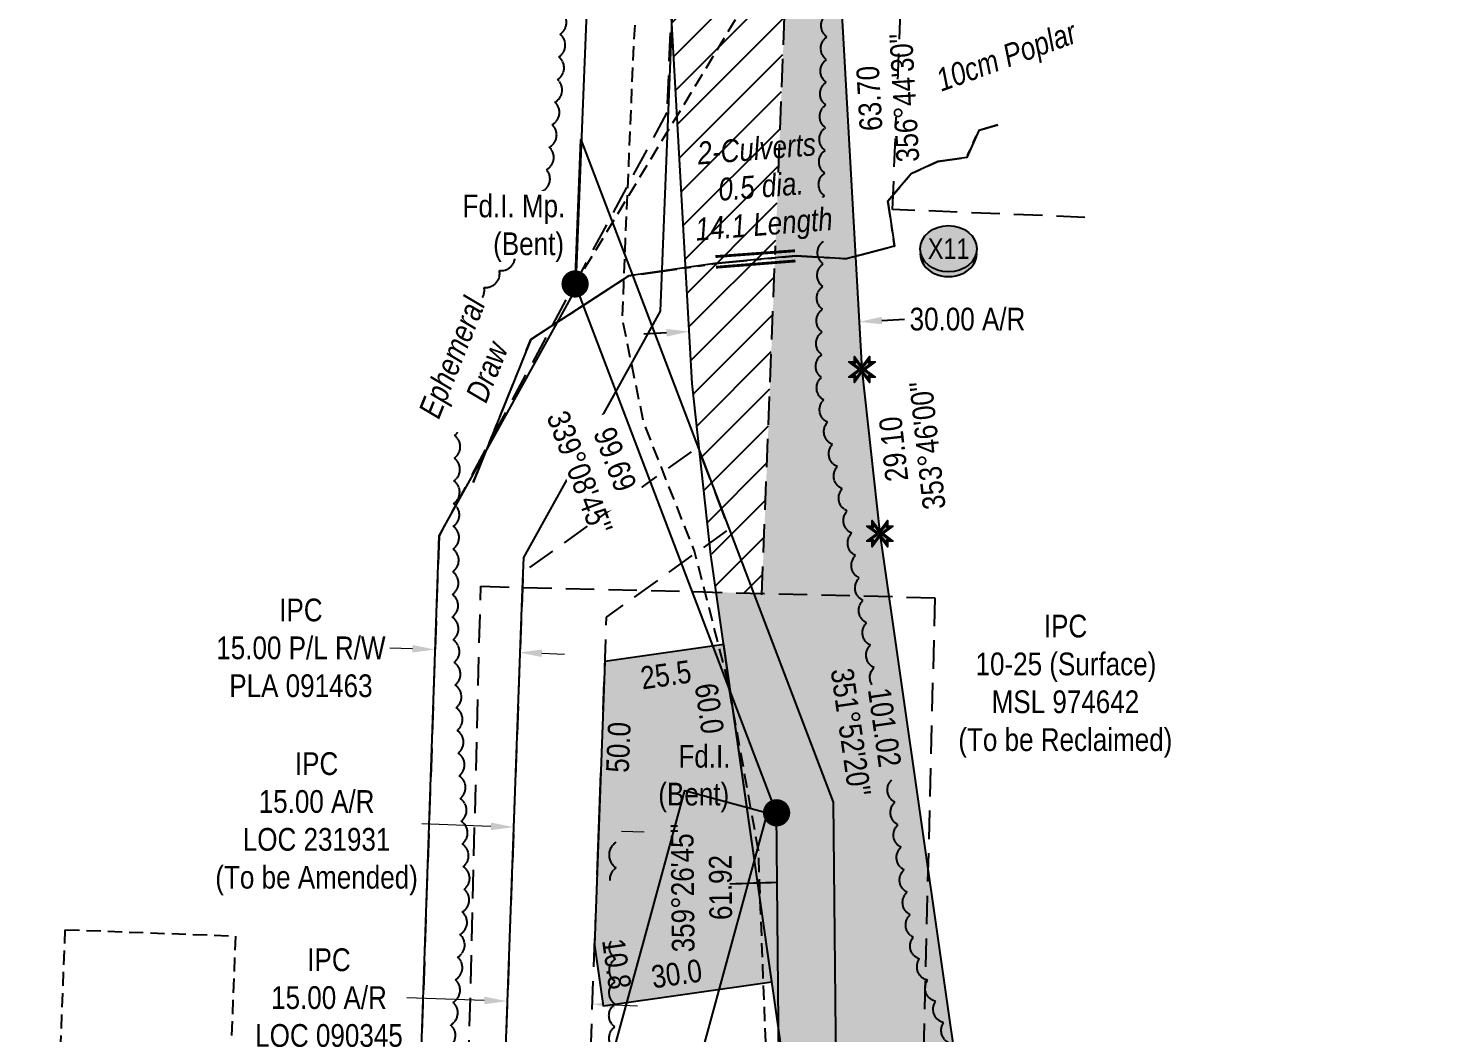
# Model space of a CAD drawing. Extents: x 395420 to 400963, y 6163329 to 6167492.
# Drawn here: x 396386 to 397010, y 6166030 to 6166473 of the extents above; entities that cross this region are included whole.
import ezdxf
from ezdxf.enums import TextEntityAlignment as Align

# ---------------------------------------------------------------- set-up
doc = ezdxf.new("R2010")
doc.units = 0
doc.header["$LTSCALE"] = 5
doc.header["$PDSIZE"] = 0.5
for name, pattern in [('0', [1, 1, 0]), ('foc-ACCESSROAD', [3.75, 2.5, -1.25]), ('foc-TIELINE', [1.875, 1.25, -0.625]), ('foc-TOPO-ephemeral', [6.25, 3.125, -0.625, 0.625, -0.625, 0.625, -0.625]), ('HIDDEN2', [1.875, 1.25, -0.625]), ('UG_PIPE', [1.875, 1.25, -0.625])]:
    doc.linetypes.add(name, pattern=pattern)
doc.layers.get('Defpoints').update_dxf_attribs({"color": 9})
for name, color, linetype, lineweight in [('AS-GENERAL', 48, 'Continuous', 18), ('C-AR-T', 13, 'Continuous', 9), ('C-RW-T', 13, 'Continuous', 9), ('C-WS-T', 13, 'Continuous', 9), ('T-TEXT', 48, 'Continuous', 18)]:
    doc.layers.add(name, color=color, linetype=linetype, lineweight=lineweight)
for name, color, linetype in [('AS-PIPE-UG', 44, 'UG_PIPE'), ('C-AR', 13, 'foc-ACCESSROAD'), ('C-RW', 13, 'Continuous'), ('C-WS', 13, 'foc-ACCESSROAD'), ('L-BD', 7, 'Continuous'), ('L-BD1', 253, 'Continuous'), ('L-MON', 1, 'Continuous'), ('L-TIE', 7, 'foc-TIELINE'), ('P-CROSSINGS', 250, 'Continuous'), ('P-PROPOSED', 10, 'Continuous'), ('P-PROPOSED-EXISTING-H', 59, 'Continuous'), ('P-PROPOSED-H', 21, 'Continuous'), ('P-TXT', 4, 'Continuous'), ('P-WORKAREA', 113, 'Continuous'), ('P-WORKAREA-H', 111, 'Continuous'), ('T-BUSH', 110, '0'), ('T-BUSH-T', 110, 'Continuous'), ('T-DRAW', 143, 'foc-TOPO-ephemeral'), ('T-EXISTING TFA', 220, 'HIDDEN2'), ('T-WATER-T', 170, 'Continuous')]:
    doc.layers.add(name, color=color, linetype=linetype)
doc.styles.add('80CG', font='ARIALN.TTF', dxfattribs={"height": 10})
doc.styles.add('80L', font='ARIALN.TTF', dxfattribs={"height": 10})
doc.styles.add('Crossing', font='ARIALN.TTF', dxfattribs={"height": 10})
doc.styles.add('foc-LtypeFont', font='ARIALN.TTF', dxfattribs={"height": 7.35})
doc.linetypes.add('foc-TOPO-flowdirection-NOLINE', pattern='A,0,[">",foc-LtypeFont,S=0.3,R=0,X=0,Y=-0.945],-20,[">",foc-LtypeFont,S=0.3,R=0,X=0,Y=-0.945],0', length=20)
doc.dimstyles.new('Compass 5 000', dxfattribs={"dimscale": 5, "dimtxt": 9, "dimasz": 2, "dimexe": 0.2, "dimexo": 0.0625, "dimgap": 0.5, "dimtad": 0, "dimtih": 1, "dimtoh": 1, "dimzin": 0, "dimdsep": 46, "dimtxsty": '80CG', "dimcen": 0.1, "dimse1": 1, "dimse2": 1, "dimclrd": 256, "dimclrt": 256, "dimaunit": 1, "dimadec": 4, "dimazin": 0, "dimtfac": 0.06, "dimtofl": 0, "dimtmove": 0, "dimatfit": 1, "dimfxl": 0.2, "dimtolj": 1, "dimtzin": 0, "dimlwd": -1, "dimarcsym": 0})

# ---------------------------------------------------------------- blocks, each defined once
blk = doc.blocks.new('*D143')
at = {"layer": 'C-AR-T', "transparency": 16777216}
for p, q in [((396586.74, 6166044.65), (396552.7, 6166045.82)), ((396644.22, 6166042.67), (396654.21, 6166042.33))]:
    blk.add_line(p, q, dxfattribs=at)
for points in [[(396586.8, 6166046.31), (396586.69, 6166042.98), (396596.74, 6166044.3)], [(396644.28, 6166044.34), (396644.16, 6166041.01), (396634.23, 6166043.01)]]:
    blk.add_solid(points, dxfattribs=at)
at = {"layer": 'Defpoints', "color": 0, "transparency": 16777216}
for p in [(396596.74, 6166044.3), (396593.08, 6165937.97), (396630.57, 6165936.68)]:
    blk.add_point(p, dxfattribs=at)
at = {"layer": 'C-AR-T', "transparency": 16777216, "insert": (396518.37, 6166045.82), "char_height": 10, "attachment_point": 5, "style": '80CG'}
blk.add_mtext('\\A1;IPC\\P15.00 A/R\\PLOC 090345', dxfattribs=at)
blk = doc.blocks.new('*D145')
at = {"layer": 'C-AR-T', "transparency": 16777216}
for p, q in [((396589.66, 6166121.28), (396559.29, 6166122.38)), ((396647.11, 6166119.19), (396657.1, 6166118.83))]:
    blk.add_line(p, q, dxfattribs=at)
for points in [[(396589.72, 6166122.94), (396589.6, 6166119.61), (396599.65, 6166120.92)], [(396647.17, 6166120.86), (396647.05, 6166117.53), (396637.11, 6166119.56)]]:
    blk.add_solid(points, dxfattribs=at)
at = {"layer": 'Defpoints', "color": 0, "transparency": 16777216}
for p in [(396599.65, 6166120.92), (396597.22, 6166053.92), (396634.68, 6166052.56)]:
    blk.add_point(p, dxfattribs=at)
at = {"layer": 'C-AR-T', "transparency": 16777216, "insert": (396512.91, 6166122.38), "char_height": 10, "attachment_point": 5, "style": '80CG', "bg_fill": 3, "box_fill_scale": 1.1, "bg_fill_color": 256, "bg_fill_true_color": 13158600, "bg_fill_transparency": 0}
blk.add_mtext('\\A1;IPC\\P15.00 A/R\\PLOC 231931\\P(To be Amended)', dxfattribs=at)
blk = doc.blocks.new('*D148')
at = {"layer": 'C-RW-T', "transparency": 16777216}
for p, q in [((396555.09, 6166199.43), (396545.1, 6166199.78)), ((396612.08, 6166197.47), (396622.07, 6166197.12))]:
    blk.add_line(p, q, dxfattribs=at)
for points in [[(396555.15, 6166201.1), (396555.03, 6166197.77), (396565.08, 6166199.09)], [(396612.14, 6166199.13), (396612.02, 6166195.8), (396602.09, 6166197.81)]]:
    blk.add_solid(points, dxfattribs=at)
at = {"layer": 'Defpoints', "color": 0, "transparency": 16777216}
for p in [(396565.08, 6166199.09), (396559.36, 6166032.9), (396596.36, 6166031.63)]:
    blk.add_point(p, dxfattribs=at)
at = {"layer": 'C-RW-T', "transparency": 16777216, "insert": (396506.01, 6166199.78), "char_height": 10, "attachment_point": 5, "style": '80CG'}
blk.add_mtext('\\A1;IPC\\P15.00 P/L R/W\\PPLA 091463', dxfattribs=at)
blk = doc.blocks.new('*D152')
at = {"layer": 'Defpoints', "color": 0, "transparency": 16777216}
for p in [(396751.26, 6166352.49), (396676.41, 6166348.23), (396751.78, 6166343.36)]:
    blk.add_point(p, dxfattribs=at)
at = {"layer": 'P-TXT', "transparency": 16777216}
for p, q in [((396761.76, 6166343.93), (396771.74, 6166344.5)), ((396666.94, 6166338.53), (396656.96, 6166337.96))]:
    blk.add_line(p, q, dxfattribs=at)
for points in [[(396761.67, 6166345.59), (396761.86, 6166342.27), (396751.78, 6166343.36)], [(396666.85, 6166340.2), (396667.04, 6166336.87), (396676.93, 6166339.1)]]:
    blk.add_solid(points, dxfattribs=at)
at = {"layer": 'P-TXT', "transparency": 16777216, "insert": (396799.41, 6166344.5), "char_height": 10, "attachment_point": 5, "style": '80CG'}
blk.add_mtext('\\A1;30.00 A/R', dxfattribs=at)
blk = doc.blocks.new('xing2')
h = blk.add_hatch(color=50)
h.dxf.hatch_style = 1
edge = h.paths.add_edge_path()
edge.add_ellipse((0, 0), major_axis=(-12.5, 0), ratio=0.816297, start_angle=0, end_angle=360)
h = blk.add_hatch(color=250)
h.dxf.hatch_style = 1
edge = h.paths.add_edge_path()
edge.add_ellipse((0, -2.05), major_axis=(-12.5, 0), ratio=0.816297, start_angle=0, end_angle=180)
edge.add_line((12.5, -2.05), (12.5, 0))
edge.add_ellipse((0, 0), major_axis=(-12.5, 0), ratio=0.816297, start_angle=0, end_angle=180, ccw=False)
edge.add_line((-12.5, 0), (-12.5, -2.05))
at = {"color": 250}
blk.add_ellipse((0, 0), major_axis=(-12.5, 0), ratio=0.816297, dxfattribs=at)
blk.add_ellipse((0, -2.05), major_axis=(-12.5, 0), ratio=0.816297, start_param=0, end_param=3.141593, dxfattribs=at)
at = {"color": 250, "style": 'Crossing'}
blk.add_attdef('CROSSING', text='', height=9, dxfattribs=at).set_placement((0.09, 0.02), align=Align.MIDDLE_CENTER)
at = {"color": 250, "style": 'Crossing', "flags": 1}
for tag, p in [('OWNER', (0.09, -12.49)), ('DESCRIPTION', (0.09, -25.77)), ('LOCATION', (0.09, -39.3)), ('DWG_REF', (0.09, -52.84))]:
    blk.add_attdef(tag, text='', height=9, dxfattribs=at).set_placement(p, align=Align.MIDDLE_CENTER)
blk = doc.blocks.new('fdia')
at = {"color": 255, "const_width": 1}
blk.add_lwpolyline([(-0.5, 0, 1), (0.5, 0, 1)], format="xyb", close=True, dxfattribs=at)
blk = doc.blocks.new('Fdiaa')
blk.add_blockref('fdia', (0, 0))
blk = doc.blocks.new('fdib')
at = {"color": 1, "const_width": 1.6}
blk.add_lwpolyline([(-0.4, 0, 1), (0.4, 0, 1)], format="xyb", close=True, dxfattribs=at)
at = {"color": 1}
blk.add_circle((0, 0), 0.8, dxfattribs=at)
blk = doc.blocks.new('Fdibb')
blk.add_blockref('fdib', (0, 0))
blk = doc.blocks.new('fdicc')
for name in ['Fdibb', 'Fdiaa']:
    blk.add_blockref(name, (0, 0))
blk = doc.blocks.new('FDI')
blk.add_blockref('fdicc', (0, 0))
blk = doc.blocks.new('TEMP')
h = blk.add_hatch(color=255)
h.dxf.hatch_style = 1
h.paths.add_polyline_path([(0, 0.25), (-0.67, 1.15), (-0.67, 0.67), (-1.15, 0.67), (-0.25, 0), (-1.15, -0.67), (-0.67, -0.67), (-0.67, -1.15), (0, -0.25), (0.67, -1.15), (0.67, -0.67), (1.15, -0.67), (0.25, 0), (1.15, 0.67), (0.67, 0.67), (0.67, 1.15)])
h.paths.add_polyline_path([(0.57, 0.85), (0.57, 0.57), (0.85, 0.57), (0.08, 0), (0.85, -0.57), (0.57, -0.57), (0.57, -0.85), (0, -0.08), (-0.57, -0.85), (-0.57, -0.57), (-0.85, -0.57), (-0.08, 0), (-0.85, 0.57), (-0.57, 0.57), (-0.57, 0.85), (0, 0.08)], flags=16)
h = blk.add_hatch(color=1)
h.dxf.hatch_style = 1
h.paths.add_polyline_path([(0, 0.08), (-0.57, 0.85), (-0.57, 0.57), (-0.85, 0.57), (-0.08, 0), (-0.85, -0.57), (-0.57, -0.57), (-0.57, -0.85), (0, -0.08), (0.57, -0.85), (0.57, -0.57), (0.85, -0.57), (0.08, 0), (0.85, 0.57), (0.57, 0.57), (0.57, 0.85)])
at = {"color": 1}
for p, q in [((-0.08, 0), (0.08, 0)), ((0, 0.08), (0, -0.08))]:
    blk.add_line(p, q, dxfattribs=at)
at = {"color": 255, "flags": 128}
blk.add_lwpolyline([(-0.25, 0), (-1.15, 0.67), (-0.67, 0.67), (-0.67, 1.15), (0, 0.25), (0.67, 1.15), (0.67, 0.67), (1.15, 0.67), (0.25, 0), (1.15, -0.67), (0.67, -0.67), (0.67, -1.15), (0, -0.25), (-0.67, -1.15), (-0.67, -0.67), (-1.15, -0.67)], close=True, dxfattribs=at)
at = {"color": 1, "flags": 128}
blk.add_lwpolyline([(-0.08, 0), (-0.85, 0.57), (-0.57, 0.57), (-0.57, 0.85), (0, 0.08), (0.57, 0.85), (0.57, 0.57), (0.85, 0.57), (0.08, 0), (0.85, -0.57), (0.57, -0.57), (0.57, -0.85), (0, -0.08), (-0.57, -0.85), (-0.57, -0.57), (-0.85, -0.57)], close=True, dxfattribs=at)

msp = doc.modelspace()

# ---------------------------------------------------------------- hatches: boundary and pattern name
at = {"layer": 'P-PROPOSED-EXISTING-H'}
h = msp.add_hatch(dxfattribs=at)
h.set_pattern_fill('ANSI31', color=256, scale=3.498656)
h.set_pattern_definition([(45, (92.039, 2406.554), (-7.85470674, 7.85470674), [])])
h.paths.add_polyline_path([(396744.941, 6167143.752), (396694.998, 6167145.709), (396669.202, 6166474.775), (396678.23, 6166316.207), (396688.815, 6166224.338), (396708.89, 6166223.834)])
at = {"layer": 'P-PROPOSED-H'}
h = msp.add_hatch(color=256, dxfattribs=at)
h.dxf.hatch_style = 1
h.paths.add_polyline_path([(396760.865, 6166250.117), (396752.969, 6166322.412), (396743.921, 6166481.337), (396746.364, 6166605.155), (396774.918, 6166604.592), (396777.925, 6166679.518), (396747.844, 6166680.112), (396754.251, 6167004.783), (396790.918, 6167003.312), (396793.923, 6167078.223), (396755.731, 6167079.755), (396756.985, 6167143.28), (396744.941, 6167143.752), (396708.89, 6166223.834), (396764.82, 6166222.428)])
h = msp.add_hatch(color=256, dxfattribs=at)
h.dxf.hatch_style = 1
h.paths.add_polyline_path([(396740.325, 6166131.96), (396705.291, 6166223.924), (396688.815, 6166224.338), (396695.066, 6166180.566), (396715.379, 6166127.245), (396716.302, 6166031.876), (396722.532, 6165988.251), (396725.205, 6165973.441), (396741.863, 6165973.022)])
h = msp.add_hatch(color=256, dxfattribs=at)
h.dxf.hatch_style = 1
h.paths.add_polyline_path([(396764.82, 6166222.428), (396705.291, 6166223.924), (396740.325, 6166131.96), (396741.863, 6165973.022), (396778.732, 6165972.096), (396782, 6166102.132)])
h = msp.add_hatch(color=256, dxfattribs=at)
h.dxf.hatch_style = 1
h.paths.add_polyline_path([(396715.379, 6166127.245), (396695.066, 6166180.566), (396716.302, 6166031.876)], flags=17)
h = msp.add_hatch(color=256, dxfattribs=at)
h.dxf.hatch_style = 1
h.paths.add_polyline_path([(396877.567, 6165694), (396991.435, 6165540.183), (397010.292, 6165553.477), (396960.476, 6165624.139), (396968.646, 6165629.899), (396874.967, 6165770.053), (396862.23, 6165796.8), (396853.205, 6165792.502), (396840.179, 6165819.856), (396822.303, 6165868.24), (396813.261, 6165907.645), (396796.556, 6166000.212), (396782, 6166102.132), (396778.732, 6165972.096)])
at = {"layer": 'P-WORKAREA-H'}
h = msp.add_hatch(color=256, dxfattribs=at)
h.dxf.hatch_style = 1
h.paths.add_polyline_path([(396713.309, 6166052.834), (396692.11, 6166201.27), (396639.811, 6166193.801), (396635.276, 6166068.943), (396639.091, 6166042.234)])

# ---------------------------------------------------------------- linework, layer by layer
at = {"layer": 'AS-GENERAL', "const_width": 1.25, "flags": 128}
for points in [[(396688.462, 6166372.085), (396723.457, 6166374.645)], [(396688.689, 6166367.39), (396723.704, 6166370.165)]]:
    msp.add_lwpolyline(points, dxfattribs=at)
at = {"layer": 'AS-PIPE-UG', "flags": 128}
msp.add_lwpolyline([(396941.527, 6165504.998), (396896.292, 6165566.792), (396879.984, 6165588.195), (396861.514, 6165613.94), (396822.229, 6165668.12), (396778.129, 6165725.277), (396741.167, 6165779.81), (396717.112, 6165851.715), (396716.687, 6165887.34), (396714.892, 6165912.822), (396707.379, 6166110.767), (396693.752, 6166186.145), (396679.237, 6166242.445), (396656.882, 6166299.07), (396647.559, 6166344.232), (396648.102, 6166360.405), (396652.562, 6166465.325), (396661.804, 6166605.66), (396659.939, 6166686.76), (396657.742, 6166720.702), (396661.319, 6166789.572), (396662.757, 6166899.68)], dxfattribs=at)
at = {"layer": 'C-AR', "flags": 128}
for points in [[(396716.152, 6166409.146), (396720.106, 6166510.033)], [(396708.862, 6166223.132), (396714.884, 6166376.788)], [(396639.032, 6166172.349), (396640.521, 6166213.352), (396694.557, 6166252.102), (396680.755, 6166288.332), (396603.728, 6166233.095), (396594.416, 6165976.728), (396631.893, 6165975.786), (396635.76, 6166082.265)], [(396637.578, 6166132.309), (396638.067, 6166145.795)]]:
    msp.add_lwpolyline(points, dxfattribs=at)
at = {"layer": 'C-RW'}
for points in [[(396548.49, 6165717.702), (396566.81, 6166249.185), (396627.005, 6166357.701), (396629.552, 6166421.181), (396643.657, 6166772.687), (396657.541, 6167147.177), (396695.802, 6167145.581), (396681.043, 6166771.236), (396664.141, 6166348.08), (396660.155, 6166340.895), (396644.303, 6166312.318), (396603.974, 6166239.615), (396603.463, 6166225.655), (396595.479, 6166007.657), (396595.055, 6165995.284), (396594.382, 6165975.739), (396593.371, 6165946.313), (396585.471, 6165716.427)], [(396930.144, 6165496.973), (396710.607, 6165793.532), (396716.877, 6165972.5), (396715.379, 6166127.245), (396626.694, 6166360.045), (396629.189, 6166423.696), (396740.325, 6166131.96), (396741.871, 6165972.183), (396735.887, 6165801.383), (396950.574, 6165511.376)], [(396622.959, 6165715.135), (396631.882, 6165974.802), (396632.049, 6165979.688), (396648.633, 6166040.379), (396657.082, 6166071.303), (396675.064, 6166137.113), (396711.245, 6166127.241), (396684.954, 6166031.035), (396676.572, 6166000.364), (396669.342, 6165973.907), (396660.377, 6165713.845)]]:
    msp.add_lwpolyline(points, dxfattribs=at)
at = {"layer": 'C-WS'}
for points in [[(396851.091, 6166389.355), (396766.421, 6166392.844), (396796.47, 6167141.691), (396970.06, 6167134.713)], [(396659.546, 6166771.012), (396680.466, 6166770.196), (396674.483, 6166620.407), (396667.1, 6166435.576), (396566.81, 6166249.185), (396553.921, 6165875.264), (396386.052, 6165881.812)]]:
    msp.add_lwpolyline(points, dxfattribs=at)
msp.add_lwpolyline([(396785.011, 6166221.921), (396778.732, 6165972.096), (396578.872, 6165977.118), (396585.151, 6166226.944), (396785.011, 6166221.921)], close=True, dxfattribs=at)
at = {"layer": 'L-TIE'}
msp.add_line((396774.918, 6166604.592), (396626.694, 6166360.045), dxfattribs=at)
at = {"layer": 'P-PROPOSED', "ltscale": 2, "flags": 128}
for points in [[(396743.921, 6166481.337), (396752.969, 6166322.412), (396760.865, 6166250.117), (396796.556, 6166000.212), (396813.261, 6165907.645), (396822.303, 6165868.24), (396840.179, 6165819.856), (396853.205, 6165792.502), (396862.23, 6165796.8), (396874.967, 6165770.053), (396968.646, 6165629.899), (396960.476, 6165624.139), (397010.292, 6165553.477)], [(396949.018, 6165510.279), (396901.687, 6165577.415), (396735.887, 6165801.383), (396739.199, 6165895.899), (396722.532, 6165988.251), (396686.472, 6166240.745), (396678.23, 6166316.207), (396668.907, 6166479.944)]]:
    msp.add_lwpolyline(points, dxfattribs=at)
at = {"layer": 'P-WORKAREA'}
msp.add_lwpolyline([(396713.309, 6166052.834), (396692.11, 6166201.27), (396639.811, 6166193.801), (396635.276, 6166068.943), (396635.276, 6166068.943), (396639.091, 6166042.234)], close=True, dxfattribs=at)
at = {"layer": 'P-WORKAREA-H', "flags": 128}
msp.add_lwpolyline([(396636.401, 6166099.907), (396637.578, 6166132.309)], dxfattribs=at)
at = {"layer": 'T-BUSH', "flags": 128}
for points in [[(396735.658, 6166398.239, -0.0397411), (396736.415, 6166398.844, -0.5205671), (396736.574, 6166408.839, -0.5205671), (396736.734, 6166418.834, -0.5205671), (396736.894, 6166428.829, -0.5205671), (396737.053, 6166438.823, -0.5205671), (396737.213, 6166448.818, -0.5205671), (396737.372, 6166458.813, -0.5205671), (396737.532, 6166468.808, -0.5205671), (396737.691, 6166478.803, -0.5205671), (396737.851, 6166488.798, -0.5205671), (396738.011, 6166498.793, -0.5205671), (396738.17, 6166508.788, -0.5205671), (396738.33, 6166518.783, -0.5205671), (396738.489, 6166528.777, -0.5205671), (396738.649, 6166538.772, -0.5205671), (396738.808, 6166548.767, -0.5205671), (396738.968, 6166558.762, -0.5205671), (396739.128, 6166568.757, -0.5205671), (396739.287, 6166578.752, -0.5205671), (396739.553, 6166588.744, -0.5205671), (396739.838, 6166598.736, -0.5205671), (396740.123, 6166608.729, -0.5205671), (396740.407, 6166618.721, -0.5205671), (396740.692, 6166628.713, -0.5205671), (396740.977, 6166638.705, -0.5205671), (396741.262, 6166648.697, -0.5205671), (396741.547, 6166658.689, -0.5205671), (396741.832, 6166668.681, -0.5205671), (396742.117, 6166678.673, -0.5205671), (396742.402, 6166688.665, -0.5205671), (396742.687, 6166698.657, -0.5205671), (396742.972, 6166708.65, -0.5205671), (396743.257, 6166718.642, -0.5205671), (396743.542, 6166728.634, -0.5205671), (396743.827, 6166738.626, -0.5205671), (396744.112, 6166748.618, -0.5205671), (396744.397, 6166758.61, -0.5205671), (396744.745, 6166768.6, -0.5205671), (396745.114, 6166778.589, -0.5205671), (396745.482, 6166788.579, -0.5205671), (396745.851, 6166798.568, -0.5205671), (396746.219, 6166808.558, -0.5205671), (396746.588, 6166818.547, -0.5205671), (396746.957, 6166828.536, -0.5205671), (396747.325, 6166838.526, -0.5205671), (396747.694, 6166848.515, -0.5205671), (396748.063, 6166858.504, -0.5205671), (396748.431, 6166868.494, -0.5205671), (396748.8, 6166878.483, -0.5205671), (396749.168, 6166888.472, -0.5205671), (396749.537, 6166898.462, -0.5205671), (396749.906, 6166908.451, -0.5205671), (396750.274, 6166918.44, -0.5205671), (396750.643, 6166928.43, -0.5205671), (396751.012, 6166938.419, -0.5205671), (396751.38, 6166948.409, -0.5205671), (396751.749, 6166958.398, -0.5205671), (396752.117, 6166968.387, -0.5205671), (396752.486, 6166978.377, -0.5205671), (396752.855, 6166988.366, -0.5205671), (396753.223, 6166998.355, -0.5205671), (396753.592, 6167008.345, -0.5205671), (396753.961, 6167018.334, -0.5205671), (396754.329, 6167028.323, -0.5205671), (396754.698, 6167038.313, -0.5205671), (396755.067, 6167048.302, -0.5205671), (396755.435, 6167058.292, -0.5205671), (396755.804, 6167068.281, -0.5205671), (396756.172, 6167078.27, -0.5205671), (396756.541, 6167088.26, -0.5205671), (396756.91, 6167098.249, -0.5205671), (396757.278, 6167108.238, -0.5205671), (396757.468, 6167113.389)], [(396569.903, 6166013.991, 0.5205671), (396570.922, 6166023.935, 0.5205671), (396571.942, 6166033.879, 0.5205671), (396572.961, 6166043.823, 0.5205671), (396573.98, 6166053.767, 0.5205671), (396574.999, 6166063.711, 0.5205671), (396576.018, 6166073.655, 0.5205671), (396577.037, 6166083.599, 0.5205671), (396577.915, 6166093.547, 0.5205671), (396577.466, 6166103.533, 0.5205671), (396577.016, 6166113.519, 0.5205671), (396576.567, 6166123.505, 0.5205671), (396576.117, 6166133.491, 0.5205671), (396575.668, 6166143.477, 0.5205671), (396575.218, 6166153.463, 0.5205671), (396574.769, 6166163.449, 0.5205671), (396574.319, 6166173.436, 0.5205671), (396573.87, 6166183.422, 0.5205671), (396573.42, 6166193.408, 0.5205671), (396572.971, 6166203.394, 0.5205671), (396572.561, 6166213.38, 0.5205671), (396572.695, 6166223.376, 0.5205671), (396572.828, 6166233.371, 0.5205671), (396572.962, 6166243.366, 0.5205671), (396573.096, 6166253.361, 0.5205671), (396573.23, 6166263.357, 0.5205671), (396573.364, 6166273.352, 0.5205671), (396573.497, 6166283.347, 0.5205671), (396573.631, 6166293.342, 0.5205671), (396573.765, 6166303.338, 0.5205671), (396573.899, 6166313.333, 0.5205671), (396574.033, 6166323.328, 0.5205671), (396574.166, 6166333.324, 0.5205671), (396574.3, 6166343.319, 0.5205671), (396579.897, 6166351.156, 0.5205671), (396586.629, 6166358.546, 0.5205671), (396593.362, 6166365.935, 0.5205671), (396600.094, 6166373.324, 0.5205671), (396604.768, 6166381.979, 0.5205671), (396608.323, 6166391.321, 0.5205671), (396611.879, 6166400.664, 0.5205671), (396614.085, 6166410.342, 0.5205671), (396615.331, 6166420.261, 0.5205671), (396616.577, 6166430.179, 0.5205671), (396617.822, 6166440.097, 0.5205671), (396618.985, 6166450.023, 0.5205671), (396619.516, 6166460.005, 0.5205671), (396620.048, 6166469.987, 0.5205671), (396620.58, 6166479.969, 0.5205671), (396621.111, 6166489.951, 0.5205671), (396621.643, 6166499.933, 0.5205671), (396622.175, 6166509.915, 0.5205671), (396622.706, 6166519.897, 0.5205671), (396623.238, 6166529.879, 0.5205671), (396623.77, 6166539.861, 0.5205671), (396624.301, 6166549.843, 0.5205671), (396624.833, 6166559.825, 0.5205671), (396625.365, 6166569.807, 0.5205671), (396625.896, 6166579.789, 0.5205671), (396626.232, 6166589.778, 0.5205671), (396626.399, 6166599.773, 0.5205671), (396626.567, 6166609.767, 0.5205671), (396626.734, 6166619.762, 0.5205671), (396626.902, 6166629.757, 0.5205671), (396627.069, 6166639.752, 0.5205671), (396627.237, 6166649.746, 0.5205671), (396627.404, 6166659.741, 0.5205671), (396627.572, 6166669.736, 0.5205671), (396627.739, 6166679.731, 0.5205671), (396627.907, 6166689.725, 0.5205671), (396628.074, 6166699.72, 0.5205671), (396628.242, 6166709.715, 0.5205671), (396628.409, 6166719.71, 0.5205671), (396628.577, 6166729.704, 0.5205671), (396628.745, 6166739.699, 0.5205671), (396628.912, 6166749.694, 0.5205671), (396629.08, 6166759.689, 0.5205671), (396629.247, 6166769.683, 0.5205671), (396620.465, 6166771.287, 0.5205671), (396610.48, 6166771.763, 0.5205671), (396598.856, 6166772.317, 0.5205671)], [(396757.361, 6166183.55, -0.3514951), (396758.278, 6166191.13, -0.5205671), (396756.65, 6166200.993, -0.5205671), (396755.022, 6166210.856, -0.5205671), (396753.394, 6166220.718, -0.5205671), (396751.766, 6166230.581, -0.5205671), (396750.138, 6166240.444, -0.5205671), (396748.51, 6166250.306, -0.5205671), (396746.473, 6166260.09, -0.5205671), (396744.31, 6166269.849, -0.5205671), (396742.148, 6166279.609, -0.5205671), (396739.985, 6166289.368, -0.5205671), (396737.822, 6166299.128, -0.5205671), (396736.106, 6166308.973, -0.5205671), (396735.138, 6166318.885, -0.5205671), (396735.298, 6166328.88, -0.5205671), (396735.457, 6166338.875, -0.5205671), (396735.617, 6166348.869, -0.5205671), (396735.777, 6166358.864, -0.5205671), (396735.936, 6166368.859, -0.5205671), (396736.096, 6166378.854)], [(396890.136, 6165769.684, -0.5205671), (396884.222, 6165777.744, -0.5205671), (396878.309, 6165785.803, -0.5205671), (396872.395, 6165793.862, -0.5205671), (396866.481, 6165801.921, -0.5205671), (396860.568, 6165809.981, -0.5205671), (396854.654, 6165818.04, -0.5205671), (396848.74, 6165826.099, -0.5205671), (396842.827, 6165834.158, -0.5205671), (396836.913, 6165842.218, -0.5205671), (396831.595, 6165850.572, -0.5205671), (396828.777, 6165860.162, -0.5205671), (396825.959, 6165869.753, -0.5205671), (396823.14, 6165879.344, -0.5205671), (396820.322, 6165888.934, -0.5205671), (396817.504, 6165898.525, -0.5205671), (396814.686, 6165908.116, -0.5205671), (396811.867, 6165917.706, -0.5205671), (396809.049, 6165927.297, -0.5205671), (396806.231, 6165936.888, -0.5205671), (396803.413, 6165946.478, -0.5205671), (396800.779, 6165956.106, -0.5205671), (396799.673, 6165966.041, -0.5205671), (396798.567, 6165975.975, -0.5205671), (396797.461, 6165985.91, -0.5205671), (396796.355, 6165995.845, -0.5205671), (396795.249, 6166005.78, -0.5205671), (396794.144, 6166015.715, -0.5205671), (396792.452, 6166025.508, -0.5205671), (396788.898, 6166034.851, -0.5205671), (396785.345, 6166044.194, -0.5205671), (396781.791, 6166053.537, -0.5205671), (396778.237, 6166062.88, -0.5205671), (396775.498, 6166072.43, -0.5205671), (396774.16, 6166082.336, -0.5205671), (396772.822, 6166092.243, -0.5205671), (396771.483, 6166102.149, -0.5205671), (396770.145, 6166112.055, -0.5205671), (396768.807, 6166121.961, -0.5205671), (396767.468, 6166131.867, -0.5197168), (396766.118, 6166141.762, -0.5197168)], [(396642.099, 6166097.393, -0.2701761), (396644.716, 6166102.953, -0.5205671), (396644.805, 6166114.472)], [(396647.885, 6165943.098, -0.520567), (396647.449, 6165953.085, -0.5205671), (396647.013, 6165963.071, -0.5205671), (396646.576, 6165973.058, -0.5205671), (396646.14, 6165983.045, -0.5205671), (396645.704, 6165993.031, -0.5205671), (396645.267, 6166003.018, -0.5205671), (396644.831, 6166013.005, -0.5205671), (396644.395, 6166022.991, -0.5205671), (396644.176, 6166032.982, -0.5205671), (396644.253, 6166042.978, -0.5205671), (396644.33, 6166052.974, -0.5205671), (396644.408, 6166062.969, -0.3762436), (396642.554, 6166070.797, -0.3762436)]]:
    msp.add_lwpolyline(points, format="xyb", dxfattribs=at)
at = {"layer": 'T-DRAW', "flags": 128}
msp.add_lwpolyline([(396581.884, 6166272.565), (396607.272, 6166335.63), (396650.312, 6166363.62), (396688.214, 6166368.997), (396723.874, 6166372.422), (396745.932, 6166371.162), (396767.289, 6166376.73), (396764.337, 6166396.417), (396774.564, 6166408.552), (396786.324, 6166413.93), (396799.052, 6166415.745), (396804.344, 6166427.6), (396812.807, 6166430.095)], dxfattribs=at)
at = {"layer": 'T-DRAW', "linetype": 'foc-TOPO-flowdirection-NOLINE', "flags": 128}
msp.add_lwpolyline([(396812.807, 6166430.095), (396804.344, 6166427.6), (396799.052, 6166415.745), (396786.324, 6166413.93), (396774.564, 6166408.552), (396764.337, 6166396.417), (396767.289, 6166376.73), (396745.932, 6166371.162), (396723.874, 6166372.422), (396688.214, 6166368.997), (396650.312, 6166363.62), (396607.272, 6166335.63), (396581.884, 6166272.565)], dxfattribs=at)
at = {"layer": 'T-EXISTING TFA', "flags": 128}
msp.add_lwpolyline([(396402.294, 6166075.79), (396477.212, 6166073.002), (396472.342, 6165948.098), (396397.429, 6165951.02), (396402.294, 6166075.79)], close=True, dxfattribs=at)

# ---------------------------------------------------------------- block references
at = {"layer": 'L-MON', "xscale": 4.99808, "yscale": 4.99808, "zscale": 4.99808}
for p in [(396626.694, 6166360.045), (396715.379, 6166127.245)]:
    msp.add_blockref('FDI', p, dxfattribs=at)
at = {"layer": 'L-MON', "color": 2, "xscale": 4.99808, "yscale": 4.99808, "zscale": 4.99808}
for p in [(396752.969, 6166322.412), (396760.865, 6166250.117)]:
    msp.add_blockref('TEMP', p, dxfattribs=at)
at = {"layer": 'P-CROSSINGS', "xscale": 0.999616, "yscale": 0.999616, "zscale": 0.999616}
msp.add_blockref('xing2', (396791.042, 6166375.543), dxfattribs=at).add_auto_attribs({'CROSSING': 'X11'})

# ---------------------------------------------------------------- texts
at = {"layer": 'L-BD', "insert": (396669.012, 6166094.142), "char_height": 9.99616, "width": 25.61388, "attachment_point": 2, "rotation": 90.554492, "style": '80L', "bg_fill": 1, "box_fill_scale": 1, "bg_fill_color": 111, "bg_fill_transparency": 0}
msp.add_mtext("359°26'45''\\P61.92", dxfattribs=at)
at = {"layer": 'L-BD1', "style": '80L'}
for s, height, rotation, p in [('63.70', 9.9962, 93.2588, (396756.19, 6166441.699)), ("353°46'00''", 9.99616, 96.232778, (396781.76, 6166288.978)), ('29.10', 9.9962, 96.232778, (396766.854, 6166287.35)), ("351°52'20''", 9.99616, 278.127842, (396748.105, 6166162.708)), ('101.02', 9.9962, 278.127842, (396762.948, 6166164.828))]:
    msp.add_text(s, height=height, rotation=rotation, dxfattribs=at).set_placement(p, align=Align.MIDDLE)
at = {"layer": 'L-MON', "insert": (396662.531, 6166157.134), "char_height": 10, "attachment_point": 1, "style": '80L', "bg_fill": 1, "box_fill_scale": 1, "bg_fill_color": 111, "bg_fill_transparency": 0}
msp.add_mtext_dynamic_manual_height_columns('\\pi9.6274;Fd.I.\\P\\pi0.8007;(Bent)', width=30.60971, gutter_width=50, heights=[0], dxfattribs=at)
at = {"layer": 'P-WORKAREA', "style": '80L'}
for s, rotation, p in [('25.5', 8.1279, (396666.644, 6166188.04)), ('60.0', 278.1279, (396685.839, 6166173.179)), ('50.0', 87.5698, (396645.753, 6166156.073)), ('30.0', 8.1279, (396671.38, 6166056.438))]:
    msp.add_text(s, height=9.9962, rotation=rotation, dxfattribs=at).set_placement(p, align=Align.MIDDLE)
at = {"layer": 'P-WORKAREA', "insert": (396649.974, 6166061.429), "char_height": 9.9962, "width": 13.25647, "attachment_point": 2, "rotation": 278.1279, "style": '80L', "bg_fill": 1, "box_fill_scale": 1, "bg_fill_color": 111, "bg_fill_transparency": 0}
msp.add_mtext('10.8', dxfattribs=at)
at = {"layer": 'T-TEXT', "insert": (396675.732, 6166422.196), "char_height": 9.99616, "attachment_point": 1, "rotation": 4.53132, "style": '80L'}
msp.add_mtext_dynamic_manual_height_columns('\\pi4.4323;{\\fArial Narrow|b0|i1|c0|p34;2-Culverts \\P\\pi12.359;0.5 dia.\\P\\pi0.91049;14.1 Length}', width=60.33874, gutter_width=50, heights=[0], dxfattribs=at)

# ---------------------------------------------------------------- dimensions: what is measured, and where the dimension line sits
at = {"layer": 'C-AR-T'}
dim = msp.add_linear_dim(base=(396596.739, 6166044.303), p1=(396630.572, 6165936.677), p2=(396593.084, 6165937.965), angle=178.031721, text='IPC\\P15.00 A/R\\PLOC 090345', dimstyle='Compass 5 000', dxfattribs=at)
dim.commit()
dim.dimension.update_dxf_attribs({"geometry": '*D143', "text_midpoint": (396518.369, 6166045.816), "dimtype": 161})
at = {"layer": 'P-TXT'}
dim = msp.add_linear_dim(base=(396751.777, 6166343.361), p1=(396676.407, 6166348.231), p2=(396751.257, 6166352.493), angle=3.2588, text='30.00 A/R', dimstyle='Compass 5 000', dxfattribs=at)
dim.commit()
dim.dimension.update_dxf_attribs({"geometry": '*D152', "text_midpoint": (396799.411, 6166344.498), "dimtype": 161})

# ---------------------------------------------------------------- leaders
at = {"layer": 'L-BD', "path_type": 1}
msp.add_leader([(396715.676, 6166096.542), (396694.81, 6166095.853)], dimstyle='Compass 5 000', override={"dimgap": 0.5, "dimtad": 0}, dxfattribs=at)

# ---------------------------------------------------------------- next in the draw order: texts
at = {"layer": 'C-WS-T', "insert": (396794.965, 6166214.437), "char_height": 9.99616, "attachment_point": 1, "style": '80L', "bg_fill": 3, "box_fill_scale": 1.15, "bg_fill_color": 256, "bg_fill_true_color": 256, "bg_fill_transparency": 0}
msp.add_mtext_dynamic_manual_height_columns('\\pi38.051;IPC\\P\\pi7.9947;10-25 (Surface)\\P\\pi15.072;MSL 974642\\P\\pi0.4123;(To be Reclaimed)', width=93.6266, gutter_width=50, heights=[0], dxfattribs=at)
at = {"layer": 'L-BD', "insert": (396648.997, 6166284.631), "char_height": 9.99616, "width": 37.47016, "attachment_point": 2, "rotation": 290.8543, "style": '80L', "bg_fill": 3, "box_fill_scale": 1.15, "bg_fill_color": 256, "bg_fill_true_color": 256, "bg_fill_transparency": 0}
msp.add_mtext("99.69\\P339°08'45'' ", dxfattribs=at)
at = {"layer": 'L-BD1', "insert": (396766.613, 6166441.714), "char_height": 9.99616, "width": 13.41715, "attachment_point": 2, "rotation": 93.2588, "style": '80L', "bg_fill": 3, "box_fill_scale": 1.15, "bg_fill_color": 256, "bg_fill_true_color": 256, "bg_fill_transparency": 0}
msp.add_mtext("356°44'30''", dxfattribs=at)
at = {"layer": 'L-MON', "insert": (396575.85, 6166399.396), "char_height": 10, "attachment_point": 1, "style": '80L', "bg_fill": 3, "box_fill_scale": 1.15, "bg_fill_color": 256, "bg_fill_true_color": 256, "bg_fill_transparency": 0}
msp.add_mtext_dynamic_manual_height_columns('\\pi1.3174;Fd.I. Mp.\\P\\pi14.776;(Bent)', width=44.58484, gutter_width=50, heights=[0], dxfattribs=at)
at = {"layer": 'T-BUSH-T', "insert": (396783.693, 6166453.742), "char_height": 9.99616, "attachment_point": 1, "rotation": 20, "style": '80L', "bg_fill": 3, "box_fill_scale": 1.15, "bg_fill_color": 256, "bg_fill_true_color": 256, "bg_fill_transparency": 0}
msp.add_mtext_dynamic_manual_height_columns('\\pi0.91146;{\\fArial Narrow|b0|i1|c0|p34;10cm Poplar }', width=65.40696, gutter_width=100, heights=[0], dxfattribs=at)
at = {"layer": 'T-WATER-T', "insert": (396557.334, 6166303.514), "char_height": 9.99616, "attachment_point": 1, "rotation": 68.072214, "style": '80L', "bg_fill": 3, "box_fill_scale": 1.15, "bg_fill_color": 256, "bg_fill_true_color": 256, "bg_fill_transparency": 0}
msp.add_mtext_dynamic_manual_height_columns('\\pi0.33688;{\\fArial Narrow|b0|i1|c0|p34;Ephemeral \\P\\pi14.598;Draw}', width=55.97995, gutter_width=50, heights=[0], dxfattribs=at)

# ---------------------------------------------------------------- next in the draw order: dimensions: what is measured, and where the dimension line sits
at = {"layer": 'C-AR-T'}
dim = msp.add_linear_dim(base=(396599.654, 6166120.916), p1=(396634.681, 6166052.557), p2=(396597.22, 6166053.917), angle=177.91986, text='IPC\\P15.00 A/R\\PLOC 231931\\P(To be Amended)', dimstyle='Compass 5 000', override={"dimtfill": 1}, dxfattribs=at)
dim.commit()
dim.dimension.update_dxf_attribs({"geometry": '*D145', "text_midpoint": (396512.911, 6166122.382), "dimtype": 161})

# ---------------------------------------------------------------- next in the draw order: dimensions: what is measured, and where the dimension line sits
at = {"layer": 'C-RW-T'}
dim = msp.add_linear_dim(base=(396565.084, 6166199.088), p1=(396596.357, 6166031.628), p2=(396559.355, 6166032.904), angle=178.025752, text='IPC\\P15.00 P/L R/W\\PPLA 091463', dimstyle='Compass 5 000', dxfattribs=at)
dim.commit()
dim.dimension.update_dxf_attribs({"geometry": '*D148', "text_midpoint": (396506.009, 6166199.777), "dimtype": 161})

doc.saveas('drawing.dxf')
